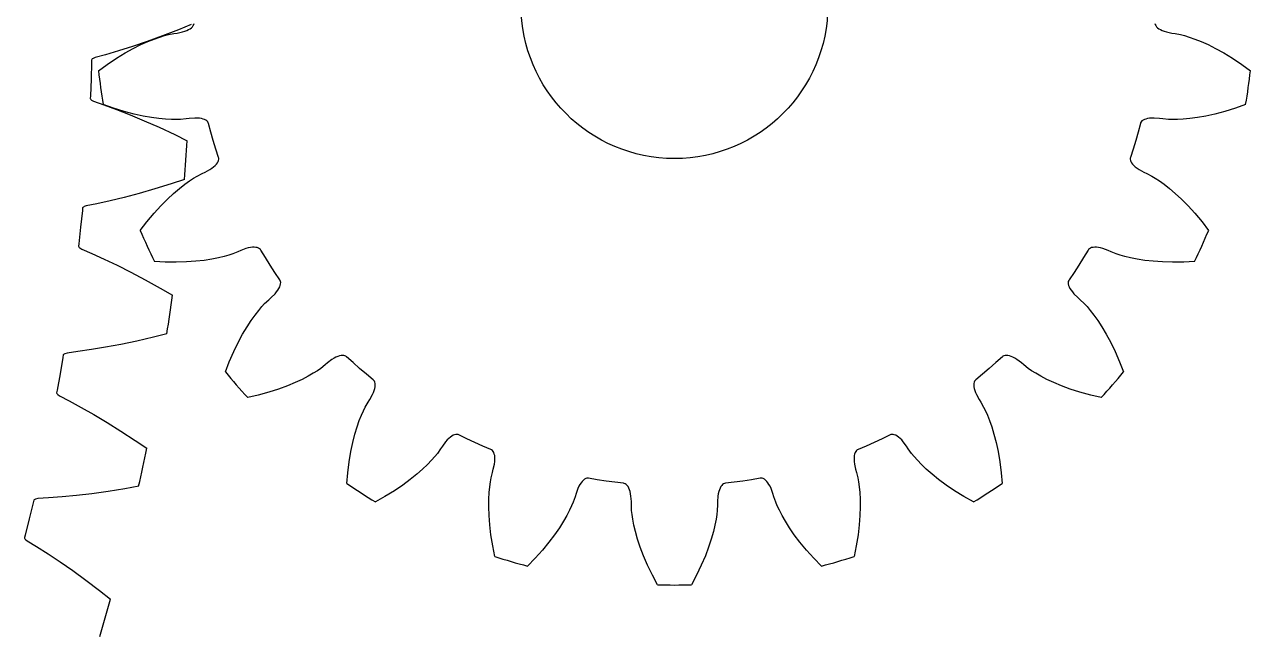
# Model space of a CAD drawing. Extents: x -46 to 68, y -46 to 46.
# Drawn here: x 42.55 to 67.92, y -13.07 to -0.4 of the extents above; entities that cross this region are included whole.
import ezdxf

# ---------------------------------------------------------------- set-up
doc = ezdxf.new("R2010")
doc.units = 0

msp = doc.modelspace()

# ---------------------------------------------------------------- linework, layer by layer
msp.add_circle((56, 0), 3.175)
msp.add_circle((56, 0), 3.175)
at = {"layer": 'layer0'}
for p, q in [((45.905, -0.524), (45.942, -0.507)), ((45.942, -0.507), (45.974, -0.488)), ((45.974, -0.488), (46.001, -0.467)), ((46.001, -0.467), (46.023, -0.447)), ((46.023, -0.447), (46.039, -0.425)), ((46.039, -0.425), (46.05, -0.403)), ((46.05, -0.403), (46.056, -0.381)), ((65.944, -0.381), (65.95, -0.403)), ((65.95, -0.403), (65.961, -0.425)), ((65.961, -0.425), (65.977, -0.447)), ((65.977, -0.447), (65.999, -0.467)), ((65.999, -0.467), (66.026, -0.488)), ((66.026, -0.488), (66.058, -0.507)), ((66.058, -0.507), (66.095, -0.524)), ((44.956, -0.818), (45.101, -0.753)), ((45.101, -0.753), (45.23, -0.702)), ((45.23, -0.702), (45.345, -0.662)), ((45.345, -0.662), (45.442, -0.632)), ((45.442, -0.632), (45.524, -0.611)), ((45.524, -0.611), (45.637, -0.589)), ((45.637, -0.589), (45.705, -0.579)), ((45.705, -0.579), (45.815, -0.555)), ((45.815, -0.555), (45.862, -0.541)), ((45.862, -0.541), (45.905, -0.524)), ((66.095, -0.524), (66.138, -0.541)), ((66.138, -0.541), (66.185, -0.555)), ((66.185, -0.555), (66.295, -0.579)), ((66.295, -0.579), (66.363, -0.589)), ((66.363, -0.589), (66.476, -0.611)), ((66.476, -0.611), (66.558, -0.632)), ((66.558, -0.632), (66.655, -0.662)), ((66.655, -0.662), (66.77, -0.702)), ((66.77, -0.702), (66.899, -0.753)), ((66.899, -0.753), (67.044, -0.818)), ((44.45, -1.099), (44.631, -0.989)), ((44.631, -0.989), (44.799, -0.896)), ((44.799, -0.896), (44.956, -0.818)), ((67.044, -0.818), (67.201, -0.896)), ((67.201, -0.896), (67.369, -0.989)), ((67.369, -0.989), (67.55, -1.099)), ((44.077, -1.358), (44.259, -1.226)), ((44.259, -1.226), (44.45, -1.099)), ((67.55, -1.099), (67.741, -1.226)), ((67.741, -1.226), (67.923, -1.358)), ((44.389, -2.132), (44.178, -2.056)), ((44.608, -2.2), (44.389, -2.132)), ((44.813, -2.254), (44.608, -2.2)), ((45.001, -2.296), (44.813, -2.254)), ((67.187, -2.254), (66.999, -2.296)), ((67.392, -2.2), (67.187, -2.254)), ((67.611, -2.132), (67.392, -2.2)), ((67.822, -2.056), (67.611, -2.132)), ((45.173, -2.327), (45.001, -2.296)), ((45.33, -2.348), (45.173, -2.327)), ((45.468, -2.361), (45.33, -2.348)), ((45.59, -2.367), (45.468, -2.361)), ((45.692, -2.368), (45.59, -2.367)), ((45.776, -2.365), (45.692, -2.368)), ((45.891, -2.355), (45.776, -2.365)), ((45.958, -2.345), (45.891, -2.355)), ((46.071, -2.337), (45.958, -2.345)), ((46.121, -2.337), (46.071, -2.337)), ((46.166, -2.341), (46.121, -2.337)), ((46.207, -2.348), (46.166, -2.341)), ((46.243, -2.357), (46.207, -2.348)), ((46.274, -2.369), (46.243, -2.357)), ((46.301, -2.382), (46.274, -2.369)), ((46.323, -2.398), (46.301, -2.382)), ((46.339, -2.416), (46.323, -2.398)), ((46.351, -2.436), (46.339, -2.416)), ((46.357, -2.451), (46.351, -2.436)), ((46.403, -2.627), (46.357, -2.451)), ((65.643, -2.451), (65.597, -2.627)), ((65.649, -2.436), (65.643, -2.451)), ((65.661, -2.416), (65.649, -2.436)), ((65.677, -2.398), (65.661, -2.416)), ((65.699, -2.382), (65.677, -2.398)), ((65.726, -2.369), (65.699, -2.382)), ((65.757, -2.357), (65.726, -2.369)), ((65.793, -2.348), (65.757, -2.357)), ((65.834, -2.341), (65.793, -2.348)), ((65.879, -2.337), (65.834, -2.341)), ((65.929, -2.337), (65.879, -2.337)), ((66.042, -2.345), (65.929, -2.337)), ((66.109, -2.355), (66.042, -2.345)), ((66.224, -2.365), (66.109, -2.355)), ((66.308, -2.368), (66.224, -2.365)), ((66.41, -2.367), (66.308, -2.368)), ((66.532, -2.361), (66.41, -2.367)), ((66.67, -2.348), (66.532, -2.361)), ((66.827, -2.327), (66.67, -2.348)), ((66.999, -2.296), (66.827, -2.327)), ((46.453, -2.803), (46.403, -2.627)), ((65.597, -2.627), (65.547, -2.803)), ((46.506, -2.979), (46.453, -2.803)), ((46.562, -3.151), (46.506, -2.979)), ((65.494, -2.979), (65.438, -3.151)), ((65.547, -2.803), (65.494, -2.979)), ((46.492, -3.32), (46.518, -3.292)), ((46.518, -3.292), (46.538, -3.266)), ((46.538, -3.266), (46.553, -3.239)), ((46.553, -3.239), (46.562, -3.214)), ((46.566, -3.167), (46.562, -3.151)), ((46.562, -3.214), (46.567, -3.19)), ((46.567, -3.19), (46.566, -3.167)), ((65.434, -3.167), (65.433, -3.19)), ((65.433, -3.19), (65.438, -3.214)), ((65.438, -3.151), (65.434, -3.167)), ((65.438, -3.214), (65.447, -3.239)), ((65.447, -3.239), (65.462, -3.266)), ((65.462, -3.266), (65.482, -3.292)), ((65.482, -3.292), (65.508, -3.32)), ((46.048, -3.581), (46.12, -3.538)), ((46.12, -3.538), (46.223, -3.484)), ((46.223, -3.484), (46.285, -3.456)), ((46.285, -3.456), (46.384, -3.403)), ((46.384, -3.403), (46.425, -3.375)), ((46.425, -3.375), (46.461, -3.347)), ((46.461, -3.347), (46.492, -3.32)), ((65.508, -3.32), (65.539, -3.347)), ((65.539, -3.347), (65.575, -3.375)), ((65.575, -3.375), (65.616, -3.403)), ((65.616, -3.403), (65.715, -3.456)), ((65.715, -3.456), (65.777, -3.484)), ((65.777, -3.484), (65.88, -3.538)), ((65.88, -3.538), (65.952, -3.581)), ((45.634, -3.896), (45.755, -3.793)), ((45.755, -3.793), (45.864, -3.708)), ((45.864, -3.708), (45.963, -3.637)), ((45.963, -3.637), (46.048, -3.581)), ((65.952, -3.581), (66.037, -3.637)), ((66.037, -3.637), (66.136, -3.708)), ((66.136, -3.708), (66.245, -3.793)), ((66.245, -3.793), (66.366, -3.896)), ((45.37, -4.152), (45.505, -4.015)), ((45.505, -4.015), (45.634, -3.896)), ((66.366, -3.896), (66.495, -4.015)), ((66.495, -4.015), (66.63, -4.152)), ((45.08, -4.484), (45.227, -4.308)), ((45.227, -4.308), (45.37, -4.152)), ((66.63, -4.152), (66.773, -4.308)), ((66.773, -4.308), (66.92, -4.484)), ((44.943, -4.662), (45.08, -4.484)), ((66.92, -4.484), (67.057, -4.662)), ((47.131, -5.039), (47.026, -5.079)), ((47.179, -5.026), (47.131, -5.039)), ((47.224, -5.017), (47.179, -5.026)), ((47.265, -5.012), (47.224, -5.017)), ((47.302, -5.01), (47.265, -5.012)), ((47.336, -5.013), (47.302, -5.01)), ((47.365, -5.019), (47.336, -5.013)), ((47.39, -5.028), (47.365, -5.019)), ((47.412, -5.04), (47.39, -5.028)), ((47.428, -5.056), (47.412, -5.04)), ((47.438, -5.069), (47.428, -5.056)), ((47.532, -5.224), (47.438, -5.069)), ((64.562, -5.069), (64.468, -5.224)), ((64.572, -5.056), (64.562, -5.069)), ((64.588, -5.04), (64.572, -5.056)), ((64.61, -5.028), (64.588, -5.04)), ((64.635, -5.019), (64.61, -5.028)), ((64.664, -5.013), (64.635, -5.019)), ((64.698, -5.01), (64.664, -5.013)), ((64.735, -5.012), (64.698, -5.01)), ((64.776, -5.017), (64.735, -5.012)), ((64.821, -5.026), (64.776, -5.017)), ((64.869, -5.039), (64.821, -5.026)), ((64.974, -5.079), (64.869, -5.039)), ((45.46, -5.317), (45.236, -5.304)), ((45.689, -5.32), (45.46, -5.317)), ((45.901, -5.315), (45.689, -5.32)), ((46.093, -5.302), (45.901, -5.315)), ((46.267, -5.283), (46.093, -5.302)), ((46.424, -5.259), (46.267, -5.283)), ((46.56, -5.232), (46.424, -5.259)), ((46.679, -5.204), (46.56, -5.232)), ((46.777, -5.176), (46.679, -5.204)), ((46.857, -5.15), (46.777, -5.176)), ((46.964, -5.107), (46.857, -5.15)), ((47.026, -5.079), (46.964, -5.107)), ((47.63, -5.379), (47.532, -5.224)), ((64.468, -5.224), (64.37, -5.379)), ((65.036, -5.107), (64.974, -5.079)), ((65.143, -5.15), (65.036, -5.107)), ((65.223, -5.176), (65.143, -5.15)), ((65.321, -5.204), (65.223, -5.176)), ((65.44, -5.232), (65.321, -5.204)), ((65.576, -5.259), (65.44, -5.232)), ((65.733, -5.283), (65.576, -5.259)), ((65.907, -5.302), (65.733, -5.283)), ((66.099, -5.315), (65.907, -5.302)), ((66.311, -5.32), (66.099, -5.315)), ((66.54, -5.317), (66.311, -5.32)), ((66.764, -5.304), (66.54, -5.317)), ((47.73, -5.533), (47.63, -5.379)), ((47.832, -5.683), (47.73, -5.533)), ((64.27, -5.533), (64.168, -5.683)), ((64.37, -5.379), (64.27, -5.533)), ((47.813, -5.864), (47.829, -5.831)), ((47.829, -5.831), (47.841, -5.799)), ((47.84, -5.697), (47.832, -5.683)), ((47.848, -5.719), (47.84, -5.697)), ((47.841, -5.799), (47.848, -5.77)), ((47.85, -5.743), (47.848, -5.719)), ((47.848, -5.77), (47.85, -5.743)), ((64.152, -5.719), (64.15, -5.743)), ((64.15, -5.743), (64.152, -5.77)), ((64.16, -5.697), (64.152, -5.719)), ((64.152, -5.77), (64.159, -5.799)), ((64.159, -5.799), (64.171, -5.831)), ((64.168, -5.683), (64.16, -5.697)), ((64.171, -5.831), (64.187, -5.864)), ((47.601, -6.098), (47.652, -6.053)), ((47.652, -6.053), (47.732, -5.974)), ((47.732, -5.974), (47.764, -5.936)), ((47.764, -5.936), (47.791, -5.899)), ((47.791, -5.899), (47.813, -5.864)), ((64.187, -5.864), (64.209, -5.899)), ((64.209, -5.899), (64.236, -5.936)), ((64.236, -5.936), (64.268, -5.974)), ((64.268, -5.974), (64.348, -6.053)), ((64.348, -6.053), (64.399, -6.098)), ((47.319, -6.413), (47.394, -6.317)), ((47.394, -6.317), (47.46, -6.24)), ((47.46, -6.24), (47.517, -6.178)), ((47.517, -6.178), (47.601, -6.098)), ((64.399, -6.098), (64.483, -6.178)), ((64.483, -6.178), (64.54, -6.24)), ((64.54, -6.24), (64.606, -6.317)), ((64.606, -6.317), (64.681, -6.413)), ((47.152, -6.659), (47.238, -6.526)), ((47.238, -6.526), (47.319, -6.413)), ((64.681, -6.413), (64.762, -6.526)), ((64.762, -6.526), (64.848, -6.659)), ((46.97, -6.979), (47.062, -6.809)), ((47.062, -6.809), (47.152, -6.659)), ((64.848, -6.659), (64.938, -6.809)), ((64.938, -6.809), (65.03, -6.979)), ((46.877, -7.169), (46.97, -6.979)), ((65.03, -6.979), (65.123, -7.169)), ((46.785, -7.379), (46.877, -7.169)), ((48.91, -7.334), (48.82, -7.401)), ((48.953, -7.307), (48.91, -7.334)), ((48.993, -7.286), (48.953, -7.307)), ((49.031, -7.27), (48.993, -7.286)), ((49.066, -7.258), (49.031, -7.27)), ((49.099, -7.251), (49.066, -7.258)), ((49.129, -7.248), (49.099, -7.251)), ((49.156, -7.25), (49.129, -7.248)), ((49.179, -7.256), (49.156, -7.25)), ((49.2, -7.266), (49.179, -7.256)), ((49.213, -7.276), (49.2, -7.266)), ((49.347, -7.398), (49.213, -7.276)), ((62.787, -7.276), (62.653, -7.398)), ((62.8, -7.266), (62.787, -7.276)), ((62.821, -7.256), (62.8, -7.266)), ((62.844, -7.25), (62.821, -7.256)), ((62.871, -7.248), (62.844, -7.25)), ((62.901, -7.251), (62.871, -7.248)), ((62.934, -7.258), (62.901, -7.251)), ((62.969, -7.27), (62.934, -7.258)), ((63.007, -7.286), (62.969, -7.27)), ((63.047, -7.307), (63.007, -7.286)), ((63.09, -7.334), (63.047, -7.307)), ((63.18, -7.401), (63.09, -7.334)), ((65.123, -7.169), (65.215, -7.379)), ((46.704, -7.588), (46.785, -7.379)), ((48.609, -7.565), (48.523, -7.619)), ((48.678, -7.517), (48.609, -7.565)), ((48.769, -7.446), (48.678, -7.517)), ((48.82, -7.401), (48.769, -7.446)), ((49.484, -7.52), (49.347, -7.398)), ((49.624, -7.638), (49.484, -7.52)), ((62.516, -7.52), (62.376, -7.638)), ((62.653, -7.398), (62.516, -7.52)), ((63.231, -7.446), (63.18, -7.401)), ((63.322, -7.517), (63.231, -7.446)), ((63.391, -7.565), (63.322, -7.517)), ((63.477, -7.619), (63.391, -7.565)), ((65.215, -7.379), (65.296, -7.588)), ((48.15, -7.811), (47.988, -7.878)), ((48.294, -7.744), (48.15, -7.811)), ((48.417, -7.68), (48.294, -7.744)), ((48.523, -7.619), (48.417, -7.68)), ((49.764, -7.753), (49.624, -7.638)), ((49.776, -7.765), (49.764, -7.753)), ((49.789, -7.784), (49.776, -7.765)), ((49.798, -7.806), (49.789, -7.784)), ((49.804, -7.833), (49.798, -7.806)), ((49.803, -7.896), (49.805, -7.863)), ((49.805, -7.863), (49.804, -7.833)), ((62.196, -7.833), (62.195, -7.863)), ((62.195, -7.863), (62.197, -7.896)), ((62.202, -7.806), (62.196, -7.833)), ((62.211, -7.784), (62.202, -7.806)), ((62.224, -7.765), (62.211, -7.784)), ((62.236, -7.753), (62.224, -7.765)), ((62.376, -7.638), (62.236, -7.753)), ((63.583, -7.68), (63.477, -7.619)), ((63.706, -7.744), (63.583, -7.68)), ((63.85, -7.811), (63.706, -7.744)), ((64.012, -7.878), (63.85, -7.811)), ((47.385, -8.071), (47.166, -8.122)), ((47.606, -8.01), (47.385, -8.071)), ((47.807, -7.945), (47.606, -8.01)), ((47.988, -7.878), (47.807, -7.945)), ((49.696, -8.16), (49.75, -8.061)), ((49.75, -8.061), (49.77, -8.016)), ((49.77, -8.016), (49.785, -7.973)), ((49.785, -7.973), (49.796, -7.933)), ((49.796, -7.933), (49.803, -7.896)), ((62.197, -7.896), (62.204, -7.933)), ((62.204, -7.933), (62.215, -7.973)), ((62.215, -7.973), (62.23, -8.016)), ((62.23, -8.016), (62.25, -8.061)), ((62.25, -8.061), (62.304, -8.16)), ((64.193, -7.945), (64.012, -7.878)), ((64.394, -8.01), (64.193, -7.945)), ((64.615, -8.071), (64.394, -8.01)), ((64.834, -8.122), (64.615, -8.071)), ((49.564, -8.393), (49.601, -8.317)), ((49.601, -8.317), (49.659, -8.217)), ((49.659, -8.217), (49.696, -8.16)), ((62.304, -8.16), (62.341, -8.217)), ((62.341, -8.217), (62.399, -8.317)), ((62.399, -8.317), (62.436, -8.393)), ((49.432, -8.73), (49.477, -8.599)), ((49.477, -8.599), (49.522, -8.486)), ((49.522, -8.486), (49.564, -8.393)), ((62.436, -8.393), (62.478, -8.486)), ((62.478, -8.486), (62.523, -8.599)), ((62.523, -8.599), (62.568, -8.73)), ((49.386, -8.882), (49.432, -8.73)), ((62.568, -8.73), (62.614, -8.882)), ((49.302, -9.24), (49.342, -9.052)), ((49.342, -9.052), (49.386, -8.882)), ((51.196, -9.124), (51.16, -9.182)), ((51.264, -9.034), (51.196, -9.124)), ((51.297, -8.997), (51.264, -9.034)), ((51.329, -8.965), (51.297, -8.997)), ((51.361, -8.939), (51.329, -8.965)), ((51.392, -8.917), (51.361, -8.939)), ((51.421, -8.901), (51.392, -8.917)), ((51.449, -8.89), (51.421, -8.901)), ((51.475, -8.884), (51.449, -8.89)), ((51.5, -8.883), (51.475, -8.884)), ((51.522, -8.887), (51.5, -8.883)), ((51.538, -8.893), (51.522, -8.887)), ((51.701, -8.973), (51.538, -8.893)), ((51.867, -9.051), (51.701, -8.973)), ((52.034, -9.125), (51.867, -9.051)), ((52.201, -9.196), (52.034, -9.125)), ((59.966, -9.125), (59.799, -9.196)), ((60.133, -9.051), (59.966, -9.125)), ((60.299, -8.973), (60.133, -9.051)), ((60.462, -8.893), (60.299, -8.973)), ((60.478, -8.887), (60.462, -8.893)), ((60.5, -8.883), (60.478, -8.887)), ((60.525, -8.884), (60.5, -8.883)), ((60.551, -8.89), (60.525, -8.884)), ((60.579, -8.901), (60.551, -8.89)), ((60.608, -8.917), (60.579, -8.901)), ((60.639, -8.939), (60.608, -8.917)), ((60.671, -8.965), (60.639, -8.939)), ((60.703, -8.997), (60.671, -8.965)), ((60.736, -9.034), (60.703, -8.997)), ((60.804, -9.124), (60.736, -9.034)), ((60.84, -9.182), (60.804, -9.124)), ((62.614, -8.882), (62.658, -9.052)), ((62.658, -9.052), (62.698, -9.24)), ((49.267, -9.449), (49.302, -9.24)), ((51.039, -9.341), (50.972, -9.417)), ((51.092, -9.276), (51.039, -9.341)), ((51.16, -9.182), (51.092, -9.276)), ((52.216, -9.204), (52.201, -9.196)), ((52.233, -9.218), (52.216, -9.204)), ((52.249, -9.238), (52.233, -9.218)), ((52.261, -9.261), (52.249, -9.238)), ((52.271, -9.29), (52.261, -9.261)), ((52.279, -9.322), (52.271, -9.29)), ((52.283, -9.36), (52.279, -9.322)), ((52.283, -9.401), (52.283, -9.36)), ((59.721, -9.322), (59.717, -9.36)), ((59.717, -9.36), (59.717, -9.401)), ((59.729, -9.29), (59.721, -9.322)), ((59.739, -9.261), (59.729, -9.29)), ((59.751, -9.238), (59.739, -9.261)), ((59.767, -9.218), (59.751, -9.238)), ((59.784, -9.204), (59.767, -9.218)), ((59.799, -9.196), (59.784, -9.204)), ((60.908, -9.276), (60.84, -9.182)), ((60.961, -9.341), (60.908, -9.276)), ((61.028, -9.417), (60.961, -9.341)), ((62.698, -9.24), (62.733, -9.449)), ((49.238, -9.676), (49.267, -9.449)), ((50.787, -9.601), (50.669, -9.706)), ((50.887, -9.505), (50.787, -9.601)), ((50.972, -9.417), (50.887, -9.505)), ((52.231, -9.671), (52.25, -9.606)), ((52.25, -9.606), (52.274, -9.496)), ((52.274, -9.496), (52.281, -9.446)), ((52.281, -9.446), (52.283, -9.401)), ((59.717, -9.401), (59.719, -9.446)), ((59.719, -9.446), (59.726, -9.496)), ((59.726, -9.496), (59.75, -9.606)), ((59.75, -9.606), (59.769, -9.671)), ((61.113, -9.505), (61.028, -9.417)), ((61.213, -9.601), (61.113, -9.505)), ((61.331, -9.706), (61.213, -9.601)), ((62.733, -9.449), (62.762, -9.676)), ((49.218, -9.9), (49.238, -9.676)), ((50.532, -9.816), (50.378, -9.931)), ((50.669, -9.706), (50.532, -9.816)), ((52.176, -9.967), (52.189, -9.866)), ((52.189, -9.866), (52.204, -9.783)), ((52.204, -9.783), (52.231, -9.671)), ((54.067, -9.884), (54.044, -9.918)), ((54.091, -9.855), (54.067, -9.884)), ((54.114, -9.831), (54.091, -9.855)), ((54.138, -9.812), (54.114, -9.831)), ((54.162, -9.799), (54.138, -9.812)), ((54.185, -9.791), (54.162, -9.799)), ((54.207, -9.789), (54.185, -9.791)), ((54.224, -9.79), (54.207, -9.789)), ((54.403, -9.821), (54.224, -9.79)), ((54.584, -9.849), (54.403, -9.821)), ((54.766, -9.873), (54.584, -9.849)), ((54.946, -9.894), (54.766, -9.873)), ((54.962, -9.897), (54.946, -9.894)), ((57.054, -9.894), (57.038, -9.897)), ((57.234, -9.873), (57.054, -9.894)), ((57.416, -9.849), (57.234, -9.873)), ((57.597, -9.821), (57.416, -9.849)), ((57.776, -9.79), (57.597, -9.821)), ((57.793, -9.789), (57.776, -9.79)), ((57.815, -9.791), (57.793, -9.789)), ((57.838, -9.799), (57.815, -9.791)), ((57.862, -9.812), (57.838, -9.799)), ((57.886, -9.831), (57.862, -9.812)), ((57.909, -9.855), (57.886, -9.831)), ((57.933, -9.884), (57.909, -9.855)), ((57.956, -9.918), (57.933, -9.884)), ((59.769, -9.671), (59.796, -9.783)), ((59.796, -9.783), (59.811, -9.866)), ((59.811, -9.866), (59.824, -9.967)), ((61.468, -9.816), (61.331, -9.706)), ((61.622, -9.931), (61.468, -9.816)), ((62.762, -9.676), (62.782, -9.9)), ((50.202, -10.05), (50.007, -10.171)), ((50.378, -9.931), (50.202, -10.05)), ((52.157, -10.227), (52.164, -10.088)), ((52.164, -10.088), (52.176, -9.967)), ((53.962, -10.108), (53.943, -10.173)), ((54.001, -10.003), (53.962, -10.108)), ((54.022, -9.958), (54.001, -10.003)), ((54.044, -9.918), (54.022, -9.958)), ((54.983, -9.906), (54.962, -9.897)), ((55.003, -9.92), (54.983, -9.906)), ((55.022, -9.939), (55.003, -9.92)), ((55.04, -9.964), (55.022, -9.939)), ((55.056, -9.993), (55.04, -9.964)), ((55.07, -10.028), (55.056, -9.993)), ((55.082, -10.067), (55.07, -10.028)), ((55.093, -10.112), (55.082, -10.067)), ((55.1, -10.161), (55.093, -10.112)), ((56.907, -10.112), (56.9, -10.161)), ((56.918, -10.067), (56.907, -10.112)), ((56.93, -10.028), (56.918, -10.067)), ((56.944, -9.993), (56.93, -10.028)), ((56.96, -9.964), (56.944, -9.993)), ((56.978, -9.939), (56.96, -9.964)), ((56.997, -9.92), (56.978, -9.939)), ((57.017, -9.906), (56.997, -9.92)), ((57.038, -9.897), (57.017, -9.906)), ((57.978, -9.958), (57.956, -9.918)), ((57.999, -10.003), (57.978, -9.958)), ((58.038, -10.108), (57.999, -10.003)), ((58.057, -10.173), (58.038, -10.108)), ((59.824, -9.967), (59.836, -10.088)), ((59.836, -10.088), (59.843, -10.227)), ((61.798, -10.05), (61.622, -9.931)), ((61.993, -10.171), (61.798, -10.05)), ((50.007, -10.171), (49.812, -10.281)), ((52.156, -10.385), (52.157, -10.227)), ((52.162, -10.561), (52.156, -10.385)), ((53.872, -10.36), (53.829, -10.452)), ((53.904, -10.283), (53.872, -10.36)), ((53.943, -10.173), (53.904, -10.283)), ((55.108, -10.273), (55.1, -10.161)), ((55.108, -10.341), (55.108, -10.273)), ((55.114, -10.456), (55.108, -10.341)), ((56.892, -10.341), (56.886, -10.456)), ((56.9, -10.161), (56.892, -10.273)), ((56.892, -10.273), (56.892, -10.341)), ((58.096, -10.283), (58.057, -10.173)), ((58.128, -10.36), (58.096, -10.283)), ((58.171, -10.452), (58.128, -10.36)), ((59.844, -10.385), (59.838, -10.561)), ((59.843, -10.227), (59.844, -10.385)), ((62.188, -10.281), (61.993, -10.171)), ((52.177, -10.753), (52.162, -10.561)), ((53.773, -10.561), (53.704, -10.681)), ((53.829, -10.452), (53.773, -10.561)), ((55.123, -10.54), (55.114, -10.456)), ((55.138, -10.641), (55.123, -10.54)), ((55.162, -10.76), (55.138, -10.641)), ((56.862, -10.641), (56.838, -10.76)), ((56.877, -10.54), (56.862, -10.641)), ((56.886, -10.456), (56.877, -10.54)), ((58.227, -10.561), (58.171, -10.452)), ((58.296, -10.681), (58.227, -10.561)), ((59.838, -10.561), (59.823, -10.753)), ((52.201, -10.963), (52.177, -10.753)), ((53.619, -10.815), (53.519, -10.959)), ((53.704, -10.681), (53.619, -10.815)), ((55.194, -10.895), (55.162, -10.76)), ((55.238, -11.048), (55.194, -10.895)), ((56.806, -10.895), (56.762, -11.048)), ((56.838, -10.76), (56.806, -10.895)), ((58.381, -10.815), (58.296, -10.681)), ((58.481, -10.959), (58.381, -10.815)), ((59.823, -10.753), (59.799, -10.963)), ((52.238, -11.19), (52.201, -10.963)), ((53.403, -11.113), (53.269, -11.276)), ((53.519, -10.959), (53.403, -11.113)), ((55.293, -11.214), (55.238, -11.048)), ((56.762, -11.048), (56.707, -11.214)), ((58.597, -11.113), (58.481, -10.959)), ((58.731, -11.276), (58.597, -11.113)), ((59.799, -10.963), (59.762, -11.19)), ((52.282, -11.41), (52.238, -11.19)), ((53.269, -11.276), (53.116, -11.447)), ((55.361, -11.394), (55.293, -11.214)), ((55.444, -11.589), (55.361, -11.394)), ((56.639, -11.394), (56.556, -11.589)), ((56.707, -11.214), (56.639, -11.394)), ((58.884, -11.447), (58.731, -11.276)), ((59.762, -11.19), (59.718, -11.41)), ((53.116, -11.447), (52.959, -11.608)), ((55.543, -11.796), (55.444, -11.589)), ((56.556, -11.589), (56.457, -11.796)), ((59.041, -11.608), (58.884, -11.447)), ((55.647, -11.995), (55.543, -11.796)), ((56.457, -11.796), (56.353, -11.995))]:
    msp.add_line(p, q, dxfattribs=at)
for start, end in [(186.4969, 189.8667), (350.1333, 353.5031), (202.8606, 206.2303), (333.7697, 337.1394), (219.2242, 222.594), (317.406, 320.7758), (235.5878, 238.9576), (301.0424, 304.4122), (251.9515, 255.3213), (284.6787, 288.0485), (268.3151, 271.6849)]:
    msp.add_arc((56, 0), 12, start, end, dxfattribs=at)
at = {"layer": 'layer1'}
for p, q in [((45.998, -0.402), (45.731, -0.511)), ((45.083, -0.754), (44.781, -0.857)), ((45.4, -0.639), (45.083, -0.754)), ((45.731, -0.511), (45.4, -0.639)), ((44.495, -0.947), (44.224, -1.027)), ((44.781, -0.857), (44.495, -0.947)), ((43.934, -1.189), (43.923, -1.534)), ((43.936, -1.136), (43.934, -1.189)), ((43.94, -1.125), (43.936, -1.136)), ((43.95, -1.115), (43.94, -1.125)), ((43.965, -1.105), (43.95, -1.115)), ((44.009, -1.086), (43.965, -1.105)), ((44.224, -1.027), (44.009, -1.086)), ((43.923, -1.534), (43.91, -1.878)), ((43.91, -1.878), (43.908, -1.931)), ((43.908, -1.931), (43.912, -1.942)), ((43.912, -1.942), (43.921, -1.954)), ((43.921, -1.954), (43.935, -1.965)), ((43.935, -1.965), (43.978, -1.987)), ((43.978, -1.987), (44.188, -2.061)), ((44.188, -2.061), (44.453, -2.159)), ((44.453, -2.159), (44.732, -2.269)), ((44.732, -2.269), (45.026, -2.393)), ((45.026, -2.393), (45.334, -2.529)), ((45.334, -2.529), (45.655, -2.68)), ((45.655, -2.68), (45.914, -2.808)), ((45.244, -3.805), (44.921, -3.897)), ((45.584, -3.7), (45.244, -3.805)), ((45.858, -3.609), (45.584, -3.7)), ((44.321, -4.049), (44.045, -4.109)), ((44.612, -3.978), (44.321, -4.049)), ((44.921, -3.897), (44.612, -3.978)), ((43.744, -4.251), (43.709, -4.594)), ((43.749, -4.198), (43.744, -4.251)), ((43.755, -4.188), (43.749, -4.198)), ((43.765, -4.178), (43.755, -4.188)), ((43.78, -4.169), (43.765, -4.178)), ((43.826, -4.153), (43.78, -4.169)), ((44.045, -4.109), (43.826, -4.153)), ((43.709, -4.594), (43.672, -4.937)), ((43.672, -4.937), (43.666, -4.989)), ((43.666, -4.989), (43.669, -5.001)), ((43.669, -5.001), (43.677, -5.013)), ((43.677, -5.013), (43.69, -5.025)), ((43.69, -5.025), (43.732, -5.05)), ((43.732, -5.05), (43.937, -5.138)), ((43.937, -5.138), (44.194, -5.255)), ((44.194, -5.255), (44.465, -5.384)), ((44.465, -5.384), (44.749, -5.528)), ((44.749, -5.528), (45.047, -5.685)), ((45.047, -5.685), (45.357, -5.858)), ((45.357, -5.858), (45.607, -6.004)), ((45.495, -6.8), (45.214, -6.871)), ((44.226, -7.081), (43.93, -7.13)), ((44.539, -7.021), (44.226, -7.081)), ((44.869, -6.951), (44.539, -7.021)), ((45.214, -6.871), (44.869, -6.951)), ((43.341, -7.292), (43.282, -7.632)), ((43.35, -7.24), (43.341, -7.292)), ((43.356, -7.23), (43.35, -7.24)), ((43.367, -7.221), (43.356, -7.23)), ((43.383, -7.213), (43.367, -7.221)), ((43.43, -7.2), (43.383, -7.213)), ((43.651, -7.171), (43.43, -7.2)), ((43.93, -7.13), (43.651, -7.171)), ((43.282, -7.632), (43.221, -7.971)), ((43.221, -7.971), (43.212, -8.023)), ((43.212, -8.023), (43.214, -8.035)), ((43.214, -8.035), (43.221, -8.047)), ((43.221, -8.047), (43.234, -8.06)), ((43.234, -8.06), (43.273, -8.088)), ((43.273, -8.088), (43.471, -8.19)), ((43.471, -8.19), (43.72, -8.325)), ((43.72, -8.325), (43.981, -8.473)), ((43.981, -8.473), (44.255, -8.636)), ((44.255, -8.636), (44.54, -8.814)), ((44.54, -8.814), (44.838, -9.008)), ((44.838, -9.008), (45.077, -9.171)), ((43.625, -10.148), (43.326, -10.178)), ((43.941, -10.111), (43.625, -10.148)), ((44.275, -10.064), (43.941, -10.111)), ((44.625, -10.008), (44.275, -10.064)), ((44.91, -9.957), (44.625, -10.008)), ((42.727, -10.298), (42.644, -10.632)), ((42.739, -10.246), (42.727, -10.298)), ((42.746, -10.237), (42.739, -10.246)), ((42.758, -10.228), (42.746, -10.237)), ((42.774, -10.221), (42.758, -10.228)), ((42.822, -10.212), (42.774, -10.221)), ((43.044, -10.199), (42.822, -10.212)), ((43.326, -10.178), (43.044, -10.199)), ((42.644, -10.632), (42.56, -10.967)), ((42.56, -10.967), (42.547, -11.018)), ((42.547, -11.018), (42.548, -11.03)), ((42.548, -11.03), (42.555, -11.043)), ((42.555, -11.043), (42.566, -11.056)), ((42.566, -11.056), (42.603, -11.087)), ((42.603, -11.087), (42.794, -11.203)), ((42.794, -11.203), (43.033, -11.354)), ((43.033, -11.354), (43.283, -11.52)), ((43.283, -11.52), (43.545, -11.702)), ((43.545, -11.702), (43.817, -11.899)), ((43.817, -11.899), (44.1, -12.114)), ((44.1, -12.114), (44.327, -12.293))]:
    msp.add_line(p, q, dxfattribs=at)
for start, end in [(355.4996, 356.5004), (351.4996, 352.5004), (347.4996, 348.5004), (343.4996, 344.5004)]:
    msp.add_arc((0, 0), 46, start, end, dxfattribs=at)
at = {"layer": 'layer2'}
for p, q in [((45.905, -0.524), (45.942, -0.507)), ((45.942, -0.507), (45.974, -0.488)), ((45.974, -0.488), (46.001, -0.467)), ((46.001, -0.467), (46.023, -0.447)), ((46.023, -0.447), (46.039, -0.425)), ((46.039, -0.425), (46.05, -0.403)), ((46.05, -0.403), (46.056, -0.381)), ((65.944, -0.381), (65.95, -0.403)), ((65.95, -0.403), (65.961, -0.425)), ((65.961, -0.425), (65.977, -0.447)), ((65.977, -0.447), (65.999, -0.467)), ((65.999, -0.467), (66.026, -0.488)), ((66.026, -0.488), (66.058, -0.507)), ((66.058, -0.507), (66.095, -0.524)), ((44.956, -0.818), (45.101, -0.753)), ((45.101, -0.753), (45.23, -0.702)), ((45.23, -0.702), (45.345, -0.662)), ((45.345, -0.662), (45.442, -0.632)), ((45.442, -0.632), (45.524, -0.611)), ((45.524, -0.611), (45.637, -0.589)), ((45.637, -0.589), (45.705, -0.579)), ((45.705, -0.579), (45.815, -0.555)), ((45.815, -0.555), (45.862, -0.541)), ((45.862, -0.541), (45.905, -0.524)), ((66.095, -0.524), (66.138, -0.541)), ((66.138, -0.541), (66.185, -0.555)), ((66.185, -0.555), (66.295, -0.579)), ((66.295, -0.579), (66.363, -0.589)), ((66.363, -0.589), (66.476, -0.611)), ((66.476, -0.611), (66.558, -0.632)), ((66.558, -0.632), (66.655, -0.662)), ((66.655, -0.662), (66.77, -0.702)), ((66.77, -0.702), (66.899, -0.753)), ((66.899, -0.753), (67.044, -0.818)), ((44.45, -1.099), (44.631, -0.989)), ((44.631, -0.989), (44.799, -0.896)), ((44.799, -0.896), (44.956, -0.818)), ((67.044, -0.818), (67.201, -0.896)), ((67.201, -0.896), (67.369, -0.989)), ((67.369, -0.989), (67.55, -1.099)), ((44.077, -1.358), (44.259, -1.226)), ((44.259, -1.226), (44.45, -1.099)), ((67.55, -1.099), (67.741, -1.226)), ((67.741, -1.226), (67.923, -1.358)), ((44.389, -2.132), (44.178, -2.056)), ((44.608, -2.2), (44.389, -2.132)), ((44.813, -2.254), (44.608, -2.2)), ((45.001, -2.296), (44.813, -2.254)), ((67.187, -2.254), (66.999, -2.296)), ((67.392, -2.2), (67.187, -2.254)), ((67.611, -2.132), (67.392, -2.2)), ((67.822, -2.056), (67.611, -2.132)), ((45.173, -2.327), (45.001, -2.296)), ((45.33, -2.348), (45.173, -2.327)), ((45.468, -2.361), (45.33, -2.348)), ((45.59, -2.367), (45.468, -2.361)), ((45.692, -2.368), (45.59, -2.367)), ((45.776, -2.365), (45.692, -2.368)), ((45.891, -2.355), (45.776, -2.365)), ((45.958, -2.345), (45.891, -2.355)), ((46.071, -2.337), (45.958, -2.345)), ((46.121, -2.337), (46.071, -2.337)), ((46.166, -2.341), (46.121, -2.337)), ((46.207, -2.348), (46.166, -2.341)), ((46.243, -2.357), (46.207, -2.348)), ((46.274, -2.369), (46.243, -2.357)), ((46.301, -2.382), (46.274, -2.369)), ((46.323, -2.398), (46.301, -2.382)), ((46.339, -2.416), (46.323, -2.398)), ((46.351, -2.436), (46.339, -2.416)), ((46.357, -2.451), (46.351, -2.436)), ((46.403, -2.627), (46.357, -2.451)), ((65.643, -2.451), (65.597, -2.627)), ((65.649, -2.436), (65.643, -2.451)), ((65.661, -2.416), (65.649, -2.436)), ((65.677, -2.398), (65.661, -2.416)), ((65.699, -2.382), (65.677, -2.398)), ((65.726, -2.369), (65.699, -2.382)), ((65.757, -2.357), (65.726, -2.369)), ((65.793, -2.348), (65.757, -2.357)), ((65.834, -2.341), (65.793, -2.348)), ((65.879, -2.337), (65.834, -2.341)), ((65.929, -2.337), (65.879, -2.337)), ((66.042, -2.345), (65.929, -2.337)), ((66.109, -2.355), (66.042, -2.345)), ((66.224, -2.365), (66.109, -2.355)), ((66.308, -2.368), (66.224, -2.365)), ((66.41, -2.367), (66.308, -2.368)), ((66.532, -2.361), (66.41, -2.367)), ((66.67, -2.348), (66.532, -2.361)), ((66.827, -2.327), (66.67, -2.348)), ((66.999, -2.296), (66.827, -2.327)), ((46.453, -2.803), (46.403, -2.627)), ((65.597, -2.627), (65.547, -2.803)), ((46.506, -2.979), (46.453, -2.803)), ((46.562, -3.151), (46.506, -2.979)), ((65.494, -2.979), (65.438, -3.151)), ((65.547, -2.803), (65.494, -2.979)), ((46.492, -3.32), (46.518, -3.292)), ((46.518, -3.292), (46.538, -3.266)), ((46.538, -3.266), (46.553, -3.239)), ((46.553, -3.239), (46.562, -3.214)), ((46.566, -3.167), (46.562, -3.151)), ((46.562, -3.214), (46.567, -3.19)), ((46.567, -3.19), (46.566, -3.167)), ((65.434, -3.167), (65.433, -3.19)), ((65.433, -3.19), (65.438, -3.214)), ((65.438, -3.151), (65.434, -3.167)), ((65.438, -3.214), (65.447, -3.239)), ((65.447, -3.239), (65.462, -3.266)), ((65.462, -3.266), (65.482, -3.292)), ((65.482, -3.292), (65.508, -3.32)), ((46.048, -3.581), (46.12, -3.538)), ((46.12, -3.538), (46.223, -3.484)), ((46.223, -3.484), (46.285, -3.456)), ((46.285, -3.456), (46.384, -3.403)), ((46.384, -3.403), (46.425, -3.375)), ((46.425, -3.375), (46.461, -3.347)), ((46.461, -3.347), (46.492, -3.32)), ((65.508, -3.32), (65.539, -3.347)), ((65.539, -3.347), (65.575, -3.375)), ((65.575, -3.375), (65.616, -3.403)), ((65.616, -3.403), (65.715, -3.456)), ((65.715, -3.456), (65.777, -3.484)), ((65.777, -3.484), (65.88, -3.538)), ((65.88, -3.538), (65.952, -3.581)), ((45.634, -3.896), (45.755, -3.793)), ((45.755, -3.793), (45.864, -3.708)), ((45.864, -3.708), (45.963, -3.637)), ((45.963, -3.637), (46.048, -3.581)), ((65.952, -3.581), (66.037, -3.637)), ((66.037, -3.637), (66.136, -3.708)), ((66.136, -3.708), (66.245, -3.793)), ((66.245, -3.793), (66.366, -3.896)), ((45.37, -4.152), (45.505, -4.015)), ((45.505, -4.015), (45.634, -3.896)), ((66.366, -3.896), (66.495, -4.015)), ((66.495, -4.015), (66.63, -4.152)), ((45.08, -4.484), (45.227, -4.308)), ((45.227, -4.308), (45.37, -4.152)), ((66.63, -4.152), (66.773, -4.308)), ((66.773, -4.308), (66.92, -4.484)), ((44.943, -4.662), (45.08, -4.484)), ((66.92, -4.484), (67.057, -4.662)), ((47.131, -5.039), (47.026, -5.079)), ((47.179, -5.026), (47.131, -5.039)), ((47.224, -5.017), (47.179, -5.026)), ((47.265, -5.012), (47.224, -5.017)), ((47.302, -5.01), (47.265, -5.012)), ((47.336, -5.013), (47.302, -5.01)), ((47.365, -5.019), (47.336, -5.013)), ((47.39, -5.028), (47.365, -5.019)), ((47.412, -5.04), (47.39, -5.028)), ((47.428, -5.056), (47.412, -5.04)), ((47.438, -5.069), (47.428, -5.056)), ((47.532, -5.224), (47.438, -5.069)), ((64.562, -5.069), (64.468, -5.224)), ((64.572, -5.056), (64.562, -5.069)), ((64.588, -5.04), (64.572, -5.056)), ((64.61, -5.028), (64.588, -5.04)), ((64.635, -5.019), (64.61, -5.028)), ((64.664, -5.013), (64.635, -5.019)), ((64.698, -5.01), (64.664, -5.013)), ((64.735, -5.012), (64.698, -5.01)), ((64.776, -5.017), (64.735, -5.012)), ((64.821, -5.026), (64.776, -5.017)), ((64.869, -5.039), (64.821, -5.026)), ((64.974, -5.079), (64.869, -5.039)), ((45.46, -5.317), (45.236, -5.304)), ((45.689, -5.32), (45.46, -5.317)), ((45.901, -5.315), (45.689, -5.32)), ((46.093, -5.302), (45.901, -5.315)), ((46.267, -5.283), (46.093, -5.302)), ((46.424, -5.259), (46.267, -5.283)), ((46.56, -5.232), (46.424, -5.259)), ((46.679, -5.204), (46.56, -5.232)), ((46.777, -5.176), (46.679, -5.204)), ((46.857, -5.15), (46.777, -5.176)), ((46.964, -5.107), (46.857, -5.15)), ((47.026, -5.079), (46.964, -5.107)), ((47.63, -5.379), (47.532, -5.224)), ((64.468, -5.224), (64.37, -5.379)), ((65.036, -5.107), (64.974, -5.079)), ((65.143, -5.15), (65.036, -5.107)), ((65.223, -5.176), (65.143, -5.15)), ((65.321, -5.204), (65.223, -5.176)), ((65.44, -5.232), (65.321, -5.204)), ((65.576, -5.259), (65.44, -5.232)), ((65.733, -5.283), (65.576, -5.259)), ((65.907, -5.302), (65.733, -5.283)), ((66.099, -5.315), (65.907, -5.302)), ((66.311, -5.32), (66.099, -5.315)), ((66.54, -5.317), (66.311, -5.32)), ((66.764, -5.304), (66.54, -5.317)), ((47.73, -5.533), (47.63, -5.379)), ((47.832, -5.683), (47.73, -5.533)), ((64.27, -5.533), (64.168, -5.683)), ((64.37, -5.379), (64.27, -5.533)), ((47.813, -5.864), (47.829, -5.831)), ((47.829, -5.831), (47.841, -5.799)), ((47.84, -5.697), (47.832, -5.683)), ((47.848, -5.719), (47.84, -5.697)), ((47.841, -5.799), (47.848, -5.77)), ((47.85, -5.743), (47.848, -5.719)), ((47.848, -5.77), (47.85, -5.743)), ((64.152, -5.719), (64.15, -5.743)), ((64.15, -5.743), (64.152, -5.77)), ((64.16, -5.697), (64.152, -5.719)), ((64.152, -5.77), (64.159, -5.799)), ((64.159, -5.799), (64.171, -5.831)), ((64.168, -5.683), (64.16, -5.697)), ((64.171, -5.831), (64.187, -5.864)), ((47.601, -6.098), (47.652, -6.053)), ((47.652, -6.053), (47.732, -5.974)), ((47.732, -5.974), (47.764, -5.936)), ((47.764, -5.936), (47.791, -5.899)), ((47.791, -5.899), (47.813, -5.864)), ((64.187, -5.864), (64.209, -5.899)), ((64.209, -5.899), (64.236, -5.936)), ((64.236, -5.936), (64.268, -5.974)), ((64.268, -5.974), (64.348, -6.053)), ((64.348, -6.053), (64.399, -6.098)), ((47.319, -6.413), (47.394, -6.317)), ((47.394, -6.317), (47.46, -6.24)), ((47.46, -6.24), (47.517, -6.178)), ((47.517, -6.178), (47.601, -6.098)), ((64.399, -6.098), (64.483, -6.178)), ((64.483, -6.178), (64.54, -6.24)), ((64.54, -6.24), (64.606, -6.317)), ((64.606, -6.317), (64.681, -6.413)), ((47.152, -6.659), (47.238, -6.526)), ((47.238, -6.526), (47.319, -6.413)), ((64.681, -6.413), (64.762, -6.526)), ((64.762, -6.526), (64.848, -6.659)), ((46.97, -6.979), (47.062, -6.809)), ((47.062, -6.809), (47.152, -6.659)), ((64.848, -6.659), (64.938, -6.809)), ((64.938, -6.809), (65.03, -6.979)), ((46.877, -7.169), (46.97, -6.979)), ((65.03, -6.979), (65.123, -7.169)), ((46.785, -7.379), (46.877, -7.169)), ((48.91, -7.334), (48.82, -7.401)), ((48.953, -7.307), (48.91, -7.334)), ((48.993, -7.286), (48.953, -7.307)), ((49.031, -7.27), (48.993, -7.286)), ((49.066, -7.258), (49.031, -7.27)), ((49.099, -7.251), (49.066, -7.258)), ((49.129, -7.248), (49.099, -7.251)), ((49.156, -7.25), (49.129, -7.248)), ((49.179, -7.256), (49.156, -7.25)), ((49.2, -7.266), (49.179, -7.256)), ((49.213, -7.276), (49.2, -7.266)), ((49.347, -7.398), (49.213, -7.276)), ((62.787, -7.276), (62.653, -7.398)), ((62.8, -7.266), (62.787, -7.276)), ((62.821, -7.256), (62.8, -7.266)), ((62.844, -7.25), (62.821, -7.256)), ((62.871, -7.248), (62.844, -7.25)), ((62.901, -7.251), (62.871, -7.248)), ((62.934, -7.258), (62.901, -7.251)), ((62.969, -7.27), (62.934, -7.258)), ((63.007, -7.286), (62.969, -7.27)), ((63.047, -7.307), (63.007, -7.286)), ((63.09, -7.334), (63.047, -7.307)), ((63.18, -7.401), (63.09, -7.334)), ((65.123, -7.169), (65.215, -7.379)), ((46.704, -7.588), (46.785, -7.379)), ((48.609, -7.565), (48.523, -7.619)), ((48.678, -7.517), (48.609, -7.565)), ((48.769, -7.446), (48.678, -7.517)), ((48.82, -7.401), (48.769, -7.446)), ((49.484, -7.52), (49.347, -7.398)), ((49.624, -7.638), (49.484, -7.52)), ((62.516, -7.52), (62.376, -7.638)), ((62.653, -7.398), (62.516, -7.52)), ((63.231, -7.446), (63.18, -7.401)), ((63.322, -7.517), (63.231, -7.446)), ((63.391, -7.565), (63.322, -7.517)), ((63.477, -7.619), (63.391, -7.565)), ((65.215, -7.379), (65.296, -7.588)), ((48.15, -7.811), (47.988, -7.878)), ((48.294, -7.744), (48.15, -7.811)), ((48.417, -7.68), (48.294, -7.744)), ((48.523, -7.619), (48.417, -7.68)), ((49.764, -7.753), (49.624, -7.638)), ((49.776, -7.765), (49.764, -7.753)), ((49.789, -7.784), (49.776, -7.765)), ((49.798, -7.806), (49.789, -7.784)), ((49.804, -7.833), (49.798, -7.806)), ((49.803, -7.896), (49.805, -7.863)), ((49.805, -7.863), (49.804, -7.833)), ((62.196, -7.833), (62.195, -7.863)), ((62.195, -7.863), (62.197, -7.896)), ((62.202, -7.806), (62.196, -7.833)), ((62.211, -7.784), (62.202, -7.806)), ((62.224, -7.765), (62.211, -7.784)), ((62.236, -7.753), (62.224, -7.765)), ((62.376, -7.638), (62.236, -7.753)), ((63.583, -7.68), (63.477, -7.619)), ((63.706, -7.744), (63.583, -7.68)), ((63.85, -7.811), (63.706, -7.744)), ((64.012, -7.878), (63.85, -7.811)), ((47.385, -8.071), (47.166, -8.122)), ((47.606, -8.01), (47.385, -8.071)), ((47.807, -7.945), (47.606, -8.01)), ((47.988, -7.878), (47.807, -7.945)), ((49.696, -8.16), (49.75, -8.061)), ((49.75, -8.061), (49.77, -8.016)), ((49.77, -8.016), (49.785, -7.973)), ((49.785, -7.973), (49.796, -7.933)), ((49.796, -7.933), (49.803, -7.896)), ((62.197, -7.896), (62.204, -7.933)), ((62.204, -7.933), (62.215, -7.973)), ((62.215, -7.973), (62.23, -8.016)), ((62.23, -8.016), (62.25, -8.061)), ((62.25, -8.061), (62.304, -8.16)), ((64.193, -7.945), (64.012, -7.878)), ((64.394, -8.01), (64.193, -7.945)), ((64.615, -8.071), (64.394, -8.01)), ((64.834, -8.122), (64.615, -8.071)), ((49.564, -8.393), (49.601, -8.317)), ((49.601, -8.317), (49.659, -8.217)), ((49.659, -8.217), (49.696, -8.16)), ((62.304, -8.16), (62.341, -8.217)), ((62.341, -8.217), (62.399, -8.317)), ((62.399, -8.317), (62.436, -8.393)), ((49.432, -8.73), (49.477, -8.599)), ((49.477, -8.599), (49.522, -8.486)), ((49.522, -8.486), (49.564, -8.393)), ((62.436, -8.393), (62.478, -8.486)), ((62.478, -8.486), (62.523, -8.599)), ((62.523, -8.599), (62.568, -8.73)), ((49.386, -8.882), (49.432, -8.73)), ((62.568, -8.73), (62.614, -8.882)), ((49.302, -9.24), (49.342, -9.052)), ((49.342, -9.052), (49.386, -8.882)), ((51.196, -9.124), (51.16, -9.182)), ((51.264, -9.034), (51.196, -9.124)), ((51.297, -8.997), (51.264, -9.034)), ((51.329, -8.965), (51.297, -8.997)), ((51.361, -8.939), (51.329, -8.965)), ((51.392, -8.917), (51.361, -8.939)), ((51.421, -8.901), (51.392, -8.917)), ((51.449, -8.89), (51.421, -8.901)), ((51.475, -8.884), (51.449, -8.89)), ((51.5, -8.883), (51.475, -8.884)), ((51.522, -8.887), (51.5, -8.883)), ((51.538, -8.893), (51.522, -8.887)), ((51.701, -8.973), (51.538, -8.893)), ((51.867, -9.051), (51.701, -8.973)), ((52.034, -9.125), (51.867, -9.051)), ((52.201, -9.196), (52.034, -9.125)), ((59.966, -9.125), (59.799, -9.196)), ((60.133, -9.051), (59.966, -9.125)), ((60.299, -8.973), (60.133, -9.051)), ((60.462, -8.893), (60.299, -8.973)), ((60.478, -8.887), (60.462, -8.893)), ((60.5, -8.883), (60.478, -8.887)), ((60.525, -8.884), (60.5, -8.883)), ((60.551, -8.89), (60.525, -8.884)), ((60.579, -8.901), (60.551, -8.89)), ((60.608, -8.917), (60.579, -8.901)), ((60.639, -8.939), (60.608, -8.917)), ((60.671, -8.965), (60.639, -8.939)), ((60.703, -8.997), (60.671, -8.965)), ((60.736, -9.034), (60.703, -8.997)), ((60.804, -9.124), (60.736, -9.034)), ((60.84, -9.182), (60.804, -9.124)), ((62.614, -8.882), (62.658, -9.052)), ((62.658, -9.052), (62.698, -9.24)), ((49.267, -9.449), (49.302, -9.24)), ((51.039, -9.341), (50.972, -9.417)), ((51.092, -9.276), (51.039, -9.341)), ((51.16, -9.182), (51.092, -9.276)), ((52.216, -9.204), (52.201, -9.196)), ((52.233, -9.218), (52.216, -9.204)), ((52.249, -9.238), (52.233, -9.218)), ((52.261, -9.261), (52.249, -9.238)), ((52.271, -9.29), (52.261, -9.261)), ((52.279, -9.322), (52.271, -9.29)), ((52.283, -9.36), (52.279, -9.322)), ((52.283, -9.401), (52.283, -9.36)), ((59.721, -9.322), (59.717, -9.36)), ((59.717, -9.36), (59.717, -9.401)), ((59.729, -9.29), (59.721, -9.322)), ((59.739, -9.261), (59.729, -9.29)), ((59.751, -9.238), (59.739, -9.261)), ((59.767, -9.218), (59.751, -9.238)), ((59.784, -9.204), (59.767, -9.218)), ((59.799, -9.196), (59.784, -9.204)), ((60.908, -9.276), (60.84, -9.182)), ((60.961, -9.341), (60.908, -9.276)), ((61.028, -9.417), (60.961, -9.341)), ((62.698, -9.24), (62.733, -9.449)), ((49.238, -9.676), (49.267, -9.449)), ((50.787, -9.601), (50.669, -9.706)), ((50.887, -9.505), (50.787, -9.601)), ((50.972, -9.417), (50.887, -9.505)), ((52.231, -9.671), (52.25, -9.606)), ((52.25, -9.606), (52.274, -9.496)), ((52.274, -9.496), (52.281, -9.446)), ((52.281, -9.446), (52.283, -9.401)), ((59.717, -9.401), (59.719, -9.446)), ((59.719, -9.446), (59.726, -9.496)), ((59.726, -9.496), (59.75, -9.606)), ((59.75, -9.606), (59.769, -9.671)), ((61.113, -9.505), (61.028, -9.417)), ((61.213, -9.601), (61.113, -9.505)), ((61.331, -9.706), (61.213, -9.601)), ((62.733, -9.449), (62.762, -9.676)), ((49.218, -9.9), (49.238, -9.676)), ((50.532, -9.816), (50.378, -9.931)), ((50.669, -9.706), (50.532, -9.816)), ((52.176, -9.967), (52.189, -9.866)), ((52.189, -9.866), (52.204, -9.783)), ((52.204, -9.783), (52.231, -9.671)), ((54.067, -9.884), (54.044, -9.918)), ((54.091, -9.855), (54.067, -9.884)), ((54.114, -9.831), (54.091, -9.855)), ((54.138, -9.812), (54.114, -9.831)), ((54.162, -9.799), (54.138, -9.812)), ((54.185, -9.791), (54.162, -9.799)), ((54.207, -9.789), (54.185, -9.791)), ((54.224, -9.79), (54.207, -9.789)), ((54.403, -9.821), (54.224, -9.79)), ((54.584, -9.849), (54.403, -9.821)), ((54.766, -9.873), (54.584, -9.849)), ((54.946, -9.894), (54.766, -9.873)), ((54.962, -9.897), (54.946, -9.894)), ((57.054, -9.894), (57.038, -9.897)), ((57.234, -9.873), (57.054, -9.894)), ((57.416, -9.849), (57.234, -9.873)), ((57.597, -9.821), (57.416, -9.849)), ((57.776, -9.79), (57.597, -9.821)), ((57.793, -9.789), (57.776, -9.79)), ((57.815, -9.791), (57.793, -9.789)), ((57.838, -9.799), (57.815, -9.791)), ((57.862, -9.812), (57.838, -9.799)), ((57.886, -9.831), (57.862, -9.812)), ((57.909, -9.855), (57.886, -9.831)), ((57.933, -9.884), (57.909, -9.855)), ((57.956, -9.918), (57.933, -9.884)), ((59.769, -9.671), (59.796, -9.783)), ((59.796, -9.783), (59.811, -9.866)), ((59.811, -9.866), (59.824, -9.967)), ((61.468, -9.816), (61.331, -9.706)), ((61.622, -9.931), (61.468, -9.816)), ((62.762, -9.676), (62.782, -9.9)), ((50.202, -10.05), (50.007, -10.171)), ((50.378, -9.931), (50.202, -10.05)), ((52.157, -10.227), (52.164, -10.088)), ((52.164, -10.088), (52.176, -9.967)), ((53.962, -10.108), (53.943, -10.173)), ((54.001, -10.003), (53.962, -10.108)), ((54.022, -9.958), (54.001, -10.003)), ((54.044, -9.918), (54.022, -9.958)), ((54.983, -9.906), (54.962, -9.897)), ((55.003, -9.92), (54.983, -9.906)), ((55.022, -9.939), (55.003, -9.92)), ((55.04, -9.964), (55.022, -9.939)), ((55.056, -9.993), (55.04, -9.964)), ((55.07, -10.028), (55.056, -9.993)), ((55.082, -10.067), (55.07, -10.028)), ((55.093, -10.112), (55.082, -10.067)), ((55.1, -10.161), (55.093, -10.112)), ((56.907, -10.112), (56.9, -10.161)), ((56.918, -10.067), (56.907, -10.112)), ((56.93, -10.028), (56.918, -10.067)), ((56.944, -9.993), (56.93, -10.028)), ((56.96, -9.964), (56.944, -9.993)), ((56.978, -9.939), (56.96, -9.964)), ((56.997, -9.92), (56.978, -9.939)), ((57.017, -9.906), (56.997, -9.92)), ((57.038, -9.897), (57.017, -9.906)), ((57.978, -9.958), (57.956, -9.918)), ((57.999, -10.003), (57.978, -9.958)), ((58.038, -10.108), (57.999, -10.003)), ((58.057, -10.173), (58.038, -10.108)), ((59.824, -9.967), (59.836, -10.088)), ((59.836, -10.088), (59.843, -10.227)), ((61.798, -10.05), (61.622, -9.931)), ((61.993, -10.171), (61.798, -10.05)), ((50.007, -10.171), (49.812, -10.281)), ((52.156, -10.385), (52.157, -10.227)), ((52.162, -10.561), (52.156, -10.385)), ((53.872, -10.36), (53.829, -10.452)), ((53.904, -10.283), (53.872, -10.36)), ((53.943, -10.173), (53.904, -10.283)), ((55.108, -10.273), (55.1, -10.161)), ((55.108, -10.341), (55.108, -10.273)), ((55.114, -10.456), (55.108, -10.341)), ((56.892, -10.341), (56.886, -10.456)), ((56.9, -10.161), (56.892, -10.273)), ((56.892, -10.273), (56.892, -10.341)), ((58.096, -10.283), (58.057, -10.173)), ((58.128, -10.36), (58.096, -10.283)), ((58.171, -10.452), (58.128, -10.36)), ((59.844, -10.385), (59.838, -10.561)), ((59.843, -10.227), (59.844, -10.385)), ((62.188, -10.281), (61.993, -10.171)), ((52.177, -10.753), (52.162, -10.561)), ((53.773, -10.561), (53.704, -10.681)), ((53.829, -10.452), (53.773, -10.561)), ((55.123, -10.54), (55.114, -10.456)), ((55.138, -10.641), (55.123, -10.54)), ((55.162, -10.76), (55.138, -10.641)), ((56.862, -10.641), (56.838, -10.76)), ((56.877, -10.54), (56.862, -10.641)), ((56.886, -10.456), (56.877, -10.54)), ((58.227, -10.561), (58.171, -10.452)), ((58.296, -10.681), (58.227, -10.561)), ((59.838, -10.561), (59.823, -10.753)), ((52.201, -10.963), (52.177, -10.753)), ((53.619, -10.815), (53.519, -10.959)), ((53.704, -10.681), (53.619, -10.815)), ((55.194, -10.895), (55.162, -10.76)), ((55.238, -11.048), (55.194, -10.895)), ((56.806, -10.895), (56.762, -11.048)), ((56.838, -10.76), (56.806, -10.895)), ((58.381, -10.815), (58.296, -10.681)), ((58.481, -10.959), (58.381, -10.815)), ((59.823, -10.753), (59.799, -10.963)), ((52.238, -11.19), (52.201, -10.963)), ((53.403, -11.113), (53.269, -11.276)), ((53.519, -10.959), (53.403, -11.113)), ((55.293, -11.214), (55.238, -11.048)), ((56.762, -11.048), (56.707, -11.214)), ((58.597, -11.113), (58.481, -10.959)), ((58.731, -11.276), (58.597, -11.113)), ((59.799, -10.963), (59.762, -11.19)), ((52.282, -11.41), (52.238, -11.19)), ((53.269, -11.276), (53.116, -11.447)), ((55.361, -11.394), (55.293, -11.214)), ((55.444, -11.589), (55.361, -11.394)), ((56.639, -11.394), (56.556, -11.589)), ((56.707, -11.214), (56.639, -11.394)), ((58.884, -11.447), (58.731, -11.276)), ((59.762, -11.19), (59.718, -11.41)), ((53.116, -11.447), (52.959, -11.608)), ((55.543, -11.796), (55.444, -11.589)), ((56.556, -11.589), (56.457, -11.796)), ((59.041, -11.608), (58.884, -11.447)), ((55.647, -11.995), (55.543, -11.796)), ((56.457, -11.796), (56.353, -11.995))]:
    msp.add_line(p, q, dxfattribs=at)
for start, end in [(186.4969, 189.8667), (350.1333, 353.5031), (202.8606, 206.2303), (333.7697, 337.1394), (219.2242, 222.594), (317.406, 320.7758), (235.5878, 238.9576), (301.0424, 304.4122), (251.9515, 255.3213), (284.6787, 288.0485), (268.3151, 271.6849)]:
    msp.add_arc((56, 0), 12, start, end, dxfattribs=at)
at = {"layer": 'layer3'}
for p, q in [((45.998, -0.402), (45.731, -0.511)), ((45.083, -0.754), (44.781, -0.857)), ((45.4, -0.639), (45.083, -0.754)), ((45.731, -0.511), (45.4, -0.639)), ((44.495, -0.947), (44.224, -1.027)), ((44.781, -0.857), (44.495, -0.947)), ((43.934, -1.189), (43.923, -1.534)), ((43.936, -1.136), (43.934, -1.189)), ((43.94, -1.125), (43.936, -1.136)), ((43.95, -1.115), (43.94, -1.125)), ((43.965, -1.105), (43.95, -1.115)), ((44.009, -1.086), (43.965, -1.105)), ((44.224, -1.027), (44.009, -1.086)), ((43.923, -1.534), (43.91, -1.878)), ((43.91, -1.878), (43.908, -1.931)), ((43.908, -1.931), (43.912, -1.942)), ((43.912, -1.942), (43.921, -1.954)), ((43.921, -1.954), (43.935, -1.965)), ((43.935, -1.965), (43.978, -1.987)), ((43.978, -1.987), (44.188, -2.061)), ((44.188, -2.061), (44.453, -2.159)), ((44.453, -2.159), (44.732, -2.269)), ((44.732, -2.269), (45.026, -2.393)), ((45.026, -2.393), (45.334, -2.529)), ((45.334, -2.529), (45.655, -2.68)), ((45.655, -2.68), (45.914, -2.808)), ((45.244, -3.805), (44.921, -3.897)), ((45.584, -3.7), (45.244, -3.805)), ((45.858, -3.609), (45.584, -3.7)), ((44.321, -4.049), (44.045, -4.109)), ((44.612, -3.978), (44.321, -4.049)), ((44.921, -3.897), (44.612, -3.978)), ((43.744, -4.251), (43.709, -4.594)), ((43.749, -4.198), (43.744, -4.251)), ((43.755, -4.188), (43.749, -4.198)), ((43.765, -4.178), (43.755, -4.188)), ((43.78, -4.169), (43.765, -4.178)), ((43.826, -4.153), (43.78, -4.169)), ((44.045, -4.109), (43.826, -4.153)), ((43.709, -4.594), (43.672, -4.937)), ((43.672, -4.937), (43.666, -4.989)), ((43.666, -4.989), (43.669, -5.001)), ((43.669, -5.001), (43.677, -5.013)), ((43.677, -5.013), (43.69, -5.025)), ((43.69, -5.025), (43.732, -5.05)), ((43.732, -5.05), (43.937, -5.138)), ((43.937, -5.138), (44.194, -5.255)), ((44.194, -5.255), (44.465, -5.384)), ((44.465, -5.384), (44.749, -5.528)), ((44.749, -5.528), (45.047, -5.685)), ((45.047, -5.685), (45.357, -5.858)), ((45.357, -5.858), (45.607, -6.004)), ((45.495, -6.8), (45.214, -6.871)), ((44.226, -7.081), (43.93, -7.13)), ((44.539, -7.021), (44.226, -7.081)), ((44.869, -6.951), (44.539, -7.021)), ((45.214, -6.871), (44.869, -6.951)), ((43.341, -7.292), (43.282, -7.632)), ((43.35, -7.24), (43.341, -7.292)), ((43.356, -7.23), (43.35, -7.24)), ((43.367, -7.221), (43.356, -7.23)), ((43.383, -7.213), (43.367, -7.221)), ((43.43, -7.2), (43.383, -7.213)), ((43.651, -7.171), (43.43, -7.2)), ((43.93, -7.13), (43.651, -7.171)), ((43.282, -7.632), (43.221, -7.971)), ((43.221, -7.971), (43.212, -8.023)), ((43.212, -8.023), (43.214, -8.035)), ((43.214, -8.035), (43.221, -8.047)), ((43.221, -8.047), (43.234, -8.06)), ((43.234, -8.06), (43.273, -8.088)), ((43.273, -8.088), (43.471, -8.19)), ((43.471, -8.19), (43.72, -8.325)), ((43.72, -8.325), (43.981, -8.473)), ((43.981, -8.473), (44.255, -8.636)), ((44.255, -8.636), (44.54, -8.814)), ((44.54, -8.814), (44.838, -9.008)), ((44.838, -9.008), (45.077, -9.171)), ((43.625, -10.148), (43.326, -10.178)), ((43.941, -10.111), (43.625, -10.148)), ((44.275, -10.064), (43.941, -10.111)), ((44.625, -10.008), (44.275, -10.064)), ((44.91, -9.957), (44.625, -10.008)), ((42.727, -10.298), (42.644, -10.632)), ((42.739, -10.246), (42.727, -10.298)), ((42.746, -10.237), (42.739, -10.246)), ((42.758, -10.228), (42.746, -10.237)), ((42.774, -10.221), (42.758, -10.228)), ((42.822, -10.212), (42.774, -10.221)), ((43.044, -10.199), (42.822, -10.212)), ((43.326, -10.178), (43.044, -10.199)), ((42.644, -10.632), (42.56, -10.967)), ((42.56, -10.967), (42.547, -11.018)), ((42.547, -11.018), (42.548, -11.03)), ((42.548, -11.03), (42.555, -11.043)), ((42.555, -11.043), (42.566, -11.056)), ((42.566, -11.056), (42.603, -11.087)), ((42.603, -11.087), (42.794, -11.203)), ((42.794, -11.203), (43.033, -11.354)), ((43.033, -11.354), (43.283, -11.52)), ((43.283, -11.52), (43.545, -11.702)), ((43.545, -11.702), (43.817, -11.899)), ((43.817, -11.899), (44.1, -12.114)), ((44.1, -12.114), (44.327, -12.293))]:
    msp.add_line(p, q, dxfattribs=at)
for start, end in [(355.4996, 356.5004), (351.4996, 352.5004), (347.4996, 348.5004), (343.4996, 344.5004)]:
    msp.add_arc((0, 0), 46, start, end, dxfattribs=at)

doc.saveas('drawing.dxf')
